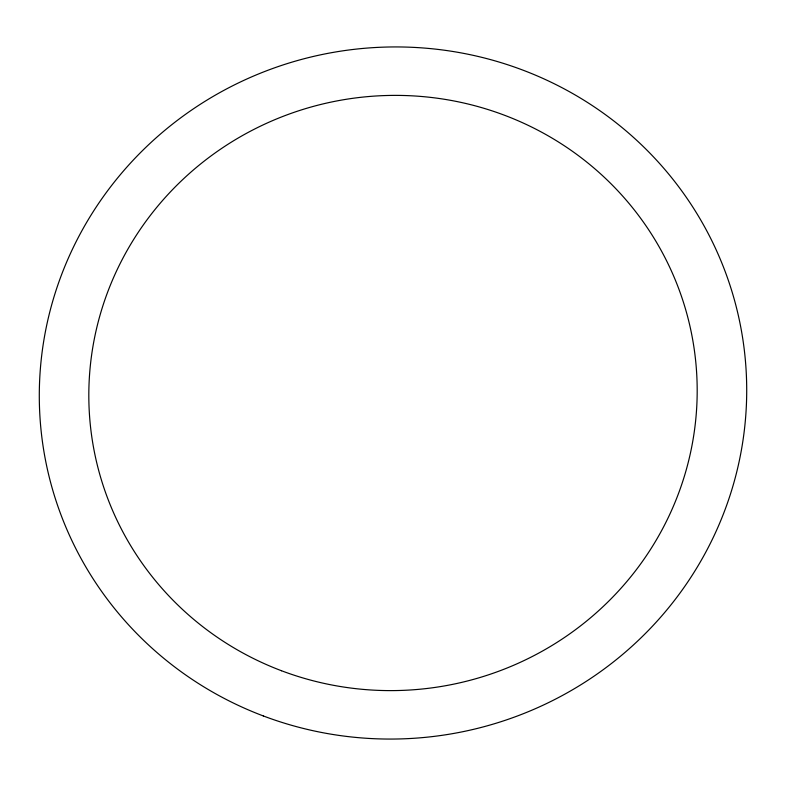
<?xml version="1.0" encoding="UTF-8"?>
<svg xmlns="http://www.w3.org/2000/svg" width="786" height="786" viewBox="0 0 786 786"><rect width="100%" height="100%" fill="white"/><g stroke="black" fill="none" stroke-linecap="round" stroke-linejoin="round"><path stroke-width="1.18" d="M263.339 715.958A353.946 345.82 -9.9 0 0 742.829 339.188A353.946 345.82 -9.9 0 0 172.832 123.854A353.946 345.82 -9.9 0 0 263.339 715.958M281.496 670.743A304.388 297.403 -9.9 0 0 693.851 346.724A304.388 297.403 -9.9 0 0 203.662 161.533A304.388 297.403 -9.9 0 0 281.496 670.743"/></g></svg>
